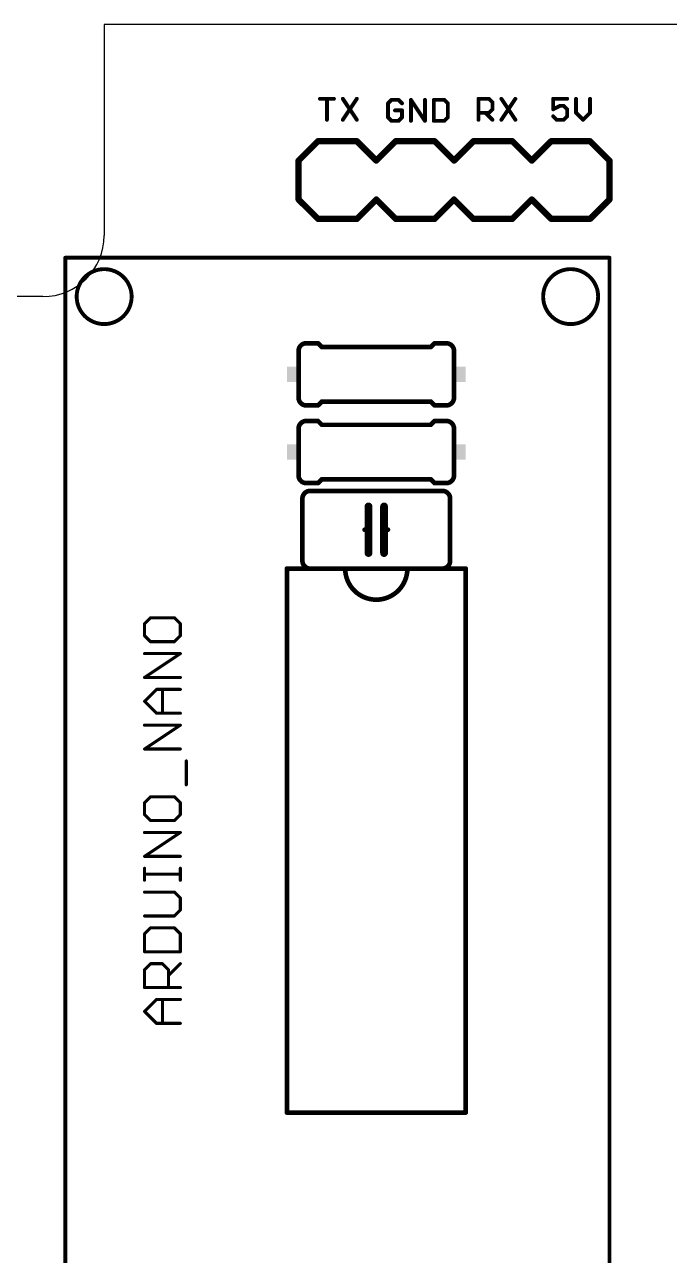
# Model space of a CAD drawing. Extents: x 0 to 99.1, y -0.2 to 81.5.
# Drawn here: x 50.74 to 71.81, y 41.05 to 81.28 of the extents above; entities that cross this region are included whole.
import ezdxf

# ---------------------------------------------------------------- set-up
doc = ezdxf.new("R2010")
doc.units = 0
doc.layers.add('20', color=178, linetype='CONTINUOUS')
doc.layers.add('21', color=32, linetype='CONTINUOUS')

# ---------------------------------------------------------------- blocks, each defined once
blk = doc.blocks.new('RECT')
blk.add_solid([(-0.5, -0.5), (0.5, -0.5), (-0.5, 0.5), (0.5, 0.5)])

msp = doc.modelspace()

# ---------------------------------------------------------------- linework, layer by layer
at = {"layer": '20'}
for p, q in [((86.36, 81.28), (53.34, 81.28)), ((53.34, 81.28), (53.34, 74.39)), ((51.34, 72.39), (22.32, 72.39))]:
    msp.add_line(p, q, dxfattribs=at)
msp.add_arc((51.34, 74.39), 2, 270, 0, dxfattribs=at)
at = {"layer": '21'}
for points, const_width in [([(60.3885, 78.8549), (60.8461, 78.8549)], 0.127), ([(60.6173, 78.1685), (60.6173, 78.8549)], 0.127), ([(61.1369, 78.8549), (61.5945, 78.1685)], 0.127), ([(61.5945, 78.8549), (61.1369, 78.1685)], 0.127), ([(62.7279, 78.8199), (62.6135, 78.7055)], 0.127), ([(62.9567, 78.8199), (62.7279, 78.8199)], 0.127), ([(63.0711, 78.7055), (62.9567, 78.8199)], 0.127), ([(63.3619, 78.1335), (63.3619, 78.8199)], 0.127), ([(63.3619, 78.8199), (63.8195, 78.1335)], 0.127), ([(63.8195, 78.1335), (63.8195, 78.8199)], 0.127), ([(64.1103, 78.8199), (64.1103, 78.1335)], 0.127), ([(64.4535, 78.8199), (64.1103, 78.8199)], 0.127), ([(64.5679, 78.7055), (64.4535, 78.8199)], 0.127), ([(65.5685, 78.1685), (65.5685, 78.8549)], 0.127), ([(65.5685, 78.8549), (65.9117, 78.8549)], 0.127), ([(65.9117, 78.8549), (66.0261, 78.7405)], 0.127), ([(66.3169, 78.8549), (66.7745, 78.1685)], 0.127), ([(66.7745, 78.8549), (66.3169, 78.1685)], 0.127), ([(68.4661, 78.8549), (68.0085, 78.8549)], 0.127), ([(68.0085, 78.8549), (68.0085, 78.5117)], 0.127), ([(68.7569, 78.8549), (68.7569, 78.3973)], 0.127), ([(69.2145, 78.3973), (69.2145, 78.8549)], 0.127), ([(62.6135, 78.7055), (62.6135, 78.2479)], 0.127), ([(63.0711, 78.4767), (62.8423, 78.4767)], 0.127), ([(63.0711, 78.2479), (63.0711, 78.4767)], 0.127), ([(64.5679, 78.2479), (64.5679, 78.7055)], 0.127), ([(65.9117, 78.3973), (65.5685, 78.3973)], 0.127), ([(65.7973, 78.3973), (66.0261, 78.1685)], 0.127), ([(66.0261, 78.5117), (65.9117, 78.3973)], 0.127), ([(66.0261, 78.7405), (66.0261, 78.5117)], 0.127), ([(68.0085, 78.5117), (68.2373, 78.6261)], 0.127), ([(68.2373, 78.6261), (68.3517, 78.6261)], 0.127), ([(68.3517, 78.6261), (68.4661, 78.5117)], 0.127), ([(68.4661, 78.5117), (68.4661, 78.2829)], 0.127), ([(68.7569, 78.3973), (68.9857, 78.1685)], 0.127), ([(68.9857, 78.1685), (69.2145, 78.3973)], 0.127), ([(62.6135, 78.2479), (62.7279, 78.1335)], 0.127), ([(62.7279, 78.1335), (62.9567, 78.1335)], 0.127), ([(62.9567, 78.1335), (63.0711, 78.2479)], 0.127), ([(64.1103, 78.1335), (64.4535, 78.1335)], 0.127), ([(64.4535, 78.1335), (64.5679, 78.2479)], 0.127), ([(68.1229, 78.1685), (68.0085, 78.2829)], 0.127), ([(68.3517, 78.1685), (68.1229, 78.1685)], 0.127), ([(68.4661, 78.2829), (68.3517, 78.1685)], 0.127), ([(59.69, 76.835), (60.325, 77.47)], 0.2032), ([(60.325, 77.47), (61.595, 77.47)], 0.2032), ([(62.23, 76.835), (61.595, 77.47)], 0.2032), ([(62.23, 76.835), (62.865, 77.47)], 0.2032), ([(62.865, 77.47), (64.135, 77.47)], 0.2032), ([(64.135, 77.47), (64.77, 76.835)], 0.2032), ([(64.77, 76.835), (65.405, 77.47)], 0.2032), ([(65.405, 77.47), (66.675, 77.47)], 0.2032), ([(66.675, 77.47), (67.31, 76.835)], 0.2032), ([(67.31, 76.835), (67.945, 77.47)], 0.2032), ([(67.945, 77.47), (69.215, 77.47)], 0.2032), ([(69.85, 76.835), (69.215, 77.47)], 0.2032), ([(59.69, 75.565), (59.69, 76.835)], 0.2032), ([(69.85, 75.565), (69.85, 76.835)], 0.2032), ([(60.325, 74.93), (59.69, 75.565)], 0.2032), ([(61.595, 74.93), (62.23, 75.565)], 0.2032), ([(62.865, 74.93), (62.23, 75.565)], 0.2032), ([(64.77, 75.565), (64.135, 74.93)], 0.2032), ([(65.405, 74.93), (64.77, 75.565)], 0.2032), ([(67.31, 75.565), (66.675, 74.93)], 0.2032), ([(67.945, 74.93), (67.31, 75.565)], 0.2032), ([(69.215, 74.93), (69.85, 75.565)], 0.2032), ([(61.595, 74.93), (60.325, 74.93)], 0.2032), ([(64.135, 74.93), (62.865, 74.93)], 0.2032), ([(66.675, 74.93), (65.405, 74.93)], 0.2032), ([(69.215, 74.93), (67.945, 74.93)], 0.2032), ([(52.07, 30.48), (52.07, 73.66)], 0.127), ([(52.07, 73.66), (57.15, 73.66)], 0.127), ([(57.15, 73.66), (64.77, 73.66)], 0.127), ([(64.77, 73.66), (69.85, 73.66)], 0.127), ([(69.85, 73.66), (69.85, 30.48)], 0.127), ([(59.944, 70.866), (60.325, 70.866)], 0.1524), ([(60.452, 70.739), (60.325, 70.866)], 0.1524), ([(64.008, 70.739), (60.452, 70.739)], 0.1524), ([(64.008, 70.739), (64.135, 70.866)], 0.1524), ([(64.516, 70.866), (64.135, 70.866)], 0.1524), ([(59.69, 69.088), (59.69, 70.612)], 0.1524), ([(64.77, 69.088), (64.77, 70.612)], 0.1524), ([(59.944, 68.834), (60.325, 68.834)], 0.1524), ([(60.452, 68.961), (60.325, 68.834)], 0.1524), ([(64.008, 68.961), (60.452, 68.961)], 0.1524), ([(64.008, 68.961), (64.135, 68.834)], 0.1524), ([(64.516, 68.834), (64.135, 68.834)], 0.1524), ([(59.944, 68.326), (60.325, 68.326)], 0.1524), ([(60.452, 68.199), (60.325, 68.326)], 0.1524), ([(64.008, 68.199), (64.135, 68.326)], 0.1524), ([(64.516, 68.326), (64.135, 68.326)], 0.1524), ([(59.69, 68.072), (59.69, 66.548)], 0.1524), ([(60.452, 68.199), (64.008, 68.199)], 0.1524), ([(64.77, 68.072), (64.77, 66.548)], 0.1524), ([(60.452, 66.421), (60.325, 66.294)], 0.1524), ([(60.452, 66.421), (64.008, 66.421)], 0.1524), ([(64.008, 66.421), (64.135, 66.294)], 0.1524), ([(59.944, 66.294), (60.325, 66.294)], 0.1524), ([(60.071, 66.04), (64.389, 66.04)], 0.1524), ([(64.516, 66.294), (64.135, 66.294)], 0.1524), ([(59.817, 63.754), (59.817, 65.786)], 0.1524), ([(61.976, 64.77), (61.976, 65.532)], 0.254), ([(62.484, 64.77), (62.484, 65.532)], 0.254), ([(64.643, 63.754), (64.643, 65.786)], 0.1524), ([(61.849, 64.77), (61.976, 64.77)], 0.1524), ([(61.976, 64.77), (61.976, 64.008)], 0.254), ([(62.484, 64.008), (62.484, 64.77)], 0.254), ([(62.484, 64.77), (62.611, 64.77)], 0.1524), ([(59.309, 63.5), (59.309, 45.72)], 0.1524), ([(59.309, 63.5), (61.214, 63.5)], 0.1524), ([(64.389, 63.5), (60.071, 63.5)], 0.1524), ([(65.151, 63.5), (63.246, 63.5)], 0.1524), ([(65.151, 45.72), (65.151, 63.5)], 0.1524), ([(54.8547, 61.891), (54.6598, 61.6961)], 0.1016), ([(54.6598, 61.6961), (54.6598, 61.3063)], 0.1016), ([(55.6343, 61.891), (54.8547, 61.891)], 0.1016), ([(55.8292, 61.6961), (55.6343, 61.891)], 0.1016), ([(55.8292, 61.3063), (55.8292, 61.6961)], 0.1016), ([(54.6598, 61.3063), (54.8547, 61.1114)], 0.1016), ([(54.8547, 61.1114), (55.6343, 61.1114)], 0.1016), ([(55.6343, 61.1114), (55.8292, 61.3063)], 0.1016), ([(54.6598, 59.942), (55.8292, 60.7216)], 0.1016), ([(55.8292, 60.7216), (54.6598, 60.7216)], 0.1016), ([(55.8292, 59.942), (54.6598, 59.942)], 0.1016), ([(54.6598, 59.1624), (55.0496, 59.5522)], 0.1016), ([(55.0496, 59.5522), (55.8292, 59.5522)], 0.1016), ([(55.2445, 58.7726), (55.2445, 59.5522)], 0.1016), ([(55.0496, 58.7726), (54.6598, 59.1624)], 0.1016), ([(55.8292, 58.7726), (55.0496, 58.7726)], 0.1016), ([(54.6598, 57.6032), (55.8292, 58.3828)], 0.1016), ([(55.8292, 58.3828), (54.6598, 58.3828)], 0.1016), ([(55.8292, 57.6032), (54.6598, 57.6032)], 0.1016), ([(56.0241, 56.4338), (56.0241, 57.2134)], 0.1016), ([(54.8547, 56.044), (54.6598, 55.8491)], 0.1016), ([(55.6343, 56.044), (54.8547, 56.044)], 0.1016), ([(55.8292, 55.8491), (55.6343, 56.044)], 0.1016), ([(54.6598, 55.8491), (54.6598, 55.4593)], 0.1016), ([(55.8292, 55.4593), (55.8292, 55.8491)], 0.1016), ([(54.6598, 55.4593), (54.8547, 55.2644)], 0.1016), ([(54.8547, 55.2644), (55.6343, 55.2644)], 0.1016), ([(55.6343, 55.2644), (55.8292, 55.4593)], 0.1016), ([(54.6598, 54.095), (55.8292, 54.8746)], 0.1016), ([(55.8292, 54.8746), (54.6598, 54.8746)], 0.1016), ([(55.8292, 54.095), (54.6598, 54.095)], 0.1016), ([(54.6598, 53.3154), (54.6598, 53.7052)], 0.1016), ([(55.8292, 53.5103), (54.6598, 53.5103)], 0.1016), ([(55.8292, 53.3154), (55.8292, 53.7052)], 0.1016), ([(55.6343, 52.9256), (54.6598, 52.9256)], 0.1016), ([(55.8292, 52.7307), (55.6343, 52.9256)], 0.1016), ([(55.8292, 52.3409), (55.8292, 52.7307)], 0.1016), ([(55.6343, 52.146), (55.8292, 52.3409)], 0.1016), ([(54.6598, 52.146), (55.6343, 52.146)], 0.1016), ([(54.8547, 51.7562), (54.6598, 51.5613)], 0.1016), ([(54.6598, 51.5613), (54.6598, 50.9766)], 0.1016), ([(55.6343, 51.7562), (54.8547, 51.7562)], 0.1016), ([(55.8292, 51.5613), (55.6343, 51.7562)], 0.1016), ([(55.8292, 50.9766), (55.8292, 51.5613)], 0.1016), ([(54.6598, 50.9766), (55.8292, 50.9766)], 0.1016), ([(54.6598, 50.3919), (54.8547, 50.5868)], 0.1016), ([(54.6598, 49.8072), (54.6598, 50.3919)], 0.1016), ([(54.8547, 50.5868), (55.2445, 50.5868)], 0.1016), ([(55.2445, 50.5868), (55.4394, 50.3919)], 0.1016), ([(55.4394, 50.197), (55.8292, 50.5868)], 0.1016), ([(55.4394, 50.3919), (55.4394, 49.8072)], 0.1016), ([(55.8292, 49.8072), (54.6598, 49.8072)], 0.1016), ([(54.6598, 49.0276), (55.0496, 49.4174)], 0.1016), ([(55.0496, 48.6378), (54.6598, 49.0276)], 0.1016), ([(55.0496, 49.4174), (55.8292, 49.4174)], 0.1016), ([(55.2445, 48.6378), (55.2445, 49.4174)], 0.1016), ([(55.8292, 48.6378), (55.0496, 48.6378)], 0.1016), ([(65.151, 45.72), (59.309, 45.72)], 0.1524)]:
    msp.add_lwpolyline(points, dxfattribs=dict(at, const_width=const_width))
for points, const_width in [([(60.3885, 78.8866, 1), (60.3885, 78.8231)], 0.0635), ([(60.649, 78.8549, 1), (60.5855, 78.8549)], 0.0635), ([(60.8461, 78.8231, 1), (60.8461, 78.8866)], 0.0635), ([(61.1633, 78.8725, 1), (61.1105, 78.8373)], 0.0635), ([(61.6209, 78.8373, 1), (61.5681, 78.8725)], 0.0635), ([(62.7279, 78.8516, 1), (62.7279, 78.7881)], 0.0635), ([(62.7503, 78.7974, 1), (62.7054, 78.8423)], 0.0635), ([(62.9791, 78.8423, 1), (62.9342, 78.7974)], 0.0635), ([(62.9567, 78.7881, 1), (62.9567, 78.8516)], 0.0635), ([(63.3937, 78.8199, 1), (63.3302, 78.8199)], 0.0635), ([(63.3883, 78.8375, 1), (63.3355, 78.8023)], 0.0635), ([(63.8513, 78.8199, 1), (63.7878, 78.8199)], 0.0635), ([(64.1421, 78.8199, 1), (64.0786, 78.8199)], 0.0635), ([(64.1103, 78.8516, 1), (64.1103, 78.7881)], 0.0635), ([(64.476, 78.8423, 1), (64.4311, 78.7974)], 0.0635), ([(64.4535, 78.7881, 1), (64.4535, 78.8516)], 0.0635), ([(65.6003, 78.8549, 1), (65.5367, 78.8549)], 0.0635), ([(65.5685, 78.8866, 1), (65.5685, 78.8231)], 0.0635), ([(65.9341, 78.8773, 1), (65.8892, 78.8324)], 0.0635), ([(65.9117, 78.8231, 1), (65.9117, 78.8866)], 0.0635), ([(66.3433, 78.8725, 1), (66.2905, 78.8373)], 0.0635), ([(66.8009, 78.8373, 1), (66.7481, 78.8725)], 0.0635), ([(68.0403, 78.8549, 1), (67.9767, 78.8549)], 0.0635), ([(68.0085, 78.8866, 1), (68.0085, 78.8231)], 0.0635), ([(68.4661, 78.8231, 1), (68.4661, 78.8866)], 0.0635), ([(68.7887, 78.8549, 1), (68.7252, 78.8549)], 0.0635), ([(69.2463, 78.8549, 1), (69.1828, 78.8549)], 0.0635), ([(62.6453, 78.7055, 1), (62.5817, 78.7055)], 0.0635), ([(62.591, 78.7279, 1), (62.636, 78.683)], 0.0635), ([(62.8423, 78.5084, 1), (62.8423, 78.4449)], 0.0635), ([(63.1028, 78.4767, 1), (63.0393, 78.4767)], 0.0635), ([(63.0486, 78.683, 1), (63.0935, 78.7279)], 0.0635), ([(63.0711, 78.4449, 1), (63.0711, 78.5084)], 0.0635), ([(64.5997, 78.7055, 1), (64.5362, 78.7055)], 0.0635), ([(64.5455, 78.683, 1), (64.5904, 78.7279)], 0.0635), ([(65.5685, 78.429, 1), (65.5685, 78.3655)], 0.0635), ([(65.8197, 78.4197, 1), (65.7748, 78.3748)], 0.0635), ([(65.8892, 78.4197, 1), (65.9341, 78.3748)], 0.0635), ([(65.9117, 78.3655, 1), (65.9117, 78.429)], 0.0635), ([(66.0578, 78.7405, 1), (65.9943, 78.7405)], 0.0635), ([(65.9943, 78.5117, 1), (66.0578, 78.5117)], 0.0635), ([(66.0036, 78.718, 1), (66.0485, 78.7629)], 0.0635), ([(66.0485, 78.4892, 1), (66.0036, 78.5341)], 0.0635), ([(67.9767, 78.5117, 1), (68.0403, 78.5117)], 0.0635), ([(67.9943, 78.5401, 1), (68.0227, 78.4833)], 0.0635), ([(68.2373, 78.6578, 1), (68.2373, 78.5943)], 0.0635), ([(68.2515, 78.5977, 1), (68.2231, 78.6545)], 0.0635), ([(68.3741, 78.6485, 1), (68.3292, 78.6036)], 0.0635), ([(68.3517, 78.5943, 1), (68.3517, 78.6578)], 0.0635), ([(68.4978, 78.5117, 1), (68.4343, 78.5117)], 0.0635), ([(68.4436, 78.4892, 1), (68.4885, 78.5341)], 0.0635), ([(68.7794, 78.4197, 1), (68.7345, 78.3748)], 0.0635), ([(69.237, 78.3748, 1), (69.1921, 78.4197)], 0.0635), ([(60.5855, 78.1685, 1), (60.649, 78.1685)], 0.0635), ([(61.1105, 78.1861, 1), (61.1633, 78.1509)], 0.0635), ([(61.5681, 78.1509, 1), (61.6209, 78.1861)], 0.0635), ([(62.5817, 78.2479, 1), (62.6453, 78.2479)], 0.0635), ([(62.636, 78.2703, 1), (62.591, 78.2254)], 0.0635), ([(62.7279, 78.1653, 1), (62.7279, 78.1017)], 0.0635), ([(62.7054, 78.111, 1), (62.7503, 78.156)], 0.0635), ([(62.9342, 78.156, 1), (62.9791, 78.111)], 0.0635), ([(62.9567, 78.1017, 1), (62.9567, 78.1653)], 0.0635), ([(63.0393, 78.2479, 1), (63.1028, 78.2479)], 0.0635), ([(63.0935, 78.2254, 1), (63.0486, 78.2703)], 0.0635), ([(63.3302, 78.1335, 1), (63.3937, 78.1335)], 0.0635), ([(63.7878, 78.1335, 1), (63.8513, 78.1335)], 0.0635), ([(63.7931, 78.1159, 1), (63.8459, 78.1511)], 0.0635), ([(64.1103, 78.1653, 1), (64.1103, 78.1017)], 0.0635), ([(64.0786, 78.1335, 1), (64.1421, 78.1335)], 0.0635), ([(64.4311, 78.156, 1), (64.476, 78.111)], 0.0635), ([(64.4535, 78.1017, 1), (64.4535, 78.1653)], 0.0635), ([(64.5362, 78.2479, 1), (64.5997, 78.2479)], 0.0635), ([(64.5904, 78.2254, 1), (64.5455, 78.2703)], 0.0635), ([(65.5367, 78.1685, 1), (65.6003, 78.1685)], 0.0635), ([(66.0036, 78.146, 1), (66.0485, 78.191)], 0.0635), ([(66.2905, 78.1861, 1), (66.3433, 78.1509)], 0.0635), ([(66.7481, 78.1509, 1), (66.8009, 78.1861)], 0.0635), ([(68.031, 78.3053, 1), (67.986, 78.2604)], 0.0635), ([(68.1229, 78.2003, 1), (68.1229, 78.1368)], 0.0635), ([(68.1004, 78.146, 1), (68.1453, 78.191)], 0.0635), ([(68.3292, 78.191, 1), (68.3741, 78.146)], 0.0635), ([(68.3517, 78.1368, 1), (68.3517, 78.2003)], 0.0635), ([(68.4343, 78.2829, 1), (68.4978, 78.2829)], 0.0635), ([(68.4885, 78.2604, 1), (68.4436, 78.3053)], 0.0635), ([(68.7252, 78.3973, 1), (68.7887, 78.3973)], 0.0635), ([(68.9633, 78.191, 1), (69.0082, 78.146)], 0.0635), ([(68.9633, 78.146, 1), (69.0082, 78.191)], 0.0635), ([(69.1828, 78.3973, 1), (69.2463, 78.3973)], 0.0635), ([(60.325, 77.5208, 1), (60.325, 77.4192)], 0.1016), ([(60.3609, 77.4341, 1), (60.2891, 77.5059)], 0.1016), ([(61.6309, 77.5059, 1), (61.5591, 77.4341)], 0.1016), ([(61.595, 77.4192, 1), (61.595, 77.5208)], 0.1016), ([(62.865, 77.5208, 1), (62.865, 77.4192)], 0.1016), ([(62.9009, 77.4341, 1), (62.8291, 77.5059)], 0.1016), ([(64.1709, 77.5059, 1), (64.0991, 77.4341)], 0.1016), ([(64.135, 77.4192, 1), (64.135, 77.5208)], 0.1016), ([(65.405, 77.5208, 1), (65.405, 77.4192)], 0.1016), ([(65.4409, 77.4341, 1), (65.3691, 77.5059)], 0.1016), ([(66.7109, 77.5059, 1), (66.6391, 77.4341)], 0.1016), ([(66.675, 77.4192, 1), (66.675, 77.5208)], 0.1016), ([(67.945, 77.5208, 1), (67.945, 77.4192)], 0.1016), ([(67.9809, 77.4341, 1), (67.9091, 77.5059)], 0.1016), ([(69.2509, 77.5059, 1), (69.1791, 77.4341)], 0.1016), ([(69.215, 77.4192, 1), (69.215, 77.5208)], 0.1016), ([(59.7408, 76.835, 1), (59.6392, 76.835)], 0.1016), ([(59.6541, 76.8709, 1), (59.7259, 76.7991)], 0.1016), ([(62.1941, 76.8709, 1), (62.2659, 76.7991)], 0.1016), ([(62.1941, 76.7991, 1), (62.2659, 76.8709)], 0.1016), ([(64.7341, 76.8709, 1), (64.8059, 76.7991)], 0.1016), ([(64.7341, 76.7991, 1), (64.8059, 76.8709)], 0.1016), ([(67.2741, 76.8709, 1), (67.3459, 76.7991)], 0.1016), ([(67.2741, 76.7991, 1), (67.3459, 76.8709)], 0.1016), ([(69.9008, 76.835, 1), (69.7992, 76.835)], 0.1016), ([(69.8141, 76.7991, 1), (69.8859, 76.8709)], 0.1016), ([(59.7259, 75.6009, 1), (59.6541, 75.5291)], 0.1016), ([(62.2659, 75.6009, 1), (62.1941, 75.5291)], 0.1016), ([(62.2659, 75.5291, 1), (62.1941, 75.6009)], 0.1016), ([(64.8059, 75.6009, 1), (64.7341, 75.5291)], 0.1016), ([(64.8059, 75.5291, 1), (64.7341, 75.6009)], 0.1016), ([(67.3459, 75.6009, 1), (67.2741, 75.5291)], 0.1016), ([(67.3459, 75.5291, 1), (67.2741, 75.6009)], 0.1016), ([(69.8859, 75.5291, 1), (69.8141, 75.6009)], 0.1016), ([(59.6392, 75.565, 1), (59.7408, 75.565)], 0.1016), ([(69.7992, 75.565, 1), (69.9008, 75.565)], 0.1016), ([(60.325, 74.9808, 1), (60.325, 74.8792)], 0.1016), ([(60.2891, 74.8941, 1), (60.3609, 74.9659)], 0.1016), ([(61.5591, 74.9659, 1), (61.6309, 74.8941)], 0.1016), ([(61.595, 74.8792, 1), (61.595, 74.9808)], 0.1016), ([(62.865, 74.9808, 1), (62.865, 74.8792)], 0.1016), ([(62.8291, 74.8941, 1), (62.9009, 74.9659)], 0.1016), ([(64.0991, 74.9659, 1), (64.1709, 74.8941)], 0.1016), ([(64.135, 74.8792, 1), (64.135, 74.9808)], 0.1016), ([(65.405, 74.9808, 1), (65.405, 74.8792)], 0.1016), ([(65.3691, 74.8941, 1), (65.4409, 74.9659)], 0.1016), ([(66.6391, 74.9659, 1), (66.7109, 74.8941)], 0.1016), ([(66.675, 74.8792, 1), (66.675, 74.9808)], 0.1016), ([(67.945, 74.9808, 1), (67.945, 74.8792)], 0.1016), ([(67.9091, 74.8941, 1), (67.9809, 74.9659)], 0.1016), ([(69.1791, 74.9659, 1), (69.2509, 74.8941)], 0.1016), ([(69.215, 74.8792, 1), (69.215, 74.9808)], 0.1016), ([(52.1018, 73.66, 1), (52.0382, 73.66)], 0.0635), ([(52.07, 73.6917, 1), (52.07, 73.6282)], 0.0635), ([(57.15, 73.6917, 1), (57.15, 73.6282)], 0.0635), ([(57.15, 73.6282, 1), (57.15, 73.6917)], 0.0635), ([(64.77, 73.6917, 1), (64.77, 73.6282)], 0.0635), ([(64.77, 73.6282, 1), (64.77, 73.6917)], 0.0635), ([(69.8818, 73.66, 1), (69.8183, 73.66)], 0.0635), ([(69.85, 73.6282, 1), (69.85, 73.6917)], 0.0635), ([(53.34, 71.492, 1), (53.34, 73.288, 1), (53.34, 71.492)], 0.127), ([(68.58, 71.492, 1), (68.58, 73.288, 1), (68.58, 71.492)], 0.127), ([(59.944, 70.866, 0.4142), (59.69, 70.612)], 0.1524), ([(59.944, 70.9041, 1), (59.944, 70.8279)], 0.0762), ([(59.944, 70.8279, 1), (59.944, 70.9041)], 0.0762), ([(60.3519, 70.8929, 1), (60.2981, 70.8391)], 0.0762), ([(60.325, 70.8279, 1), (60.325, 70.9041)], 0.0762), ([(60.452, 70.7771, 1), (60.452, 70.7009)], 0.0762), ([(60.4251, 70.7121, 1), (60.4789, 70.7659)], 0.0762), ([(63.9811, 70.7659, 1), (64.0349, 70.7121)], 0.0762), ([(64.008, 70.7009, 1), (64.008, 70.7771)], 0.0762), ([(64.135, 70.9041, 1), (64.135, 70.8279)], 0.0762), ([(64.1619, 70.8391, 1), (64.1081, 70.8929)], 0.0762), ([(64.77, 70.612, 0.4142), (64.516, 70.866)], 0.1524), ([(64.516, 70.9041, 1), (64.516, 70.8279)], 0.0762), ([(64.516, 70.8279, 1), (64.516, 70.9041)], 0.0762), ([(59.7281, 70.612, 1), (59.6519, 70.612)], 0.0762), ([(59.6519, 70.612, 1), (59.7281, 70.612)], 0.0762), ([(64.8081, 70.612, 1), (64.7319, 70.612)], 0.0762), ([(64.7319, 70.612, 1), (64.8081, 70.612)], 0.0762), ([(59.69, 69.088, 0.4142), (59.944, 68.834)], 0.1524), ([(59.7281, 69.088, 1), (59.6519, 69.088)], 0.0762), ([(59.6519, 69.088, 1), (59.7281, 69.088)], 0.0762), ([(59.944, 68.8721, 1), (59.944, 68.7959)], 0.0762), ([(59.944, 68.7959, 1), (59.944, 68.8721)], 0.0762), ([(60.2981, 68.8609, 1), (60.3519, 68.8071)], 0.0762), ([(60.325, 68.7959, 1), (60.325, 68.8721)], 0.0762), ([(60.452, 68.9991, 1), (60.452, 68.9229)], 0.0762), ([(60.4789, 68.9341, 1), (60.4251, 68.9879)], 0.0762), ([(64.0349, 68.9879, 1), (63.9811, 68.9341)], 0.0762), ([(64.008, 68.9229, 1), (64.008, 68.9991)], 0.0762), ([(64.135, 68.8721, 1), (64.135, 68.7959)], 0.0762), ([(64.1081, 68.8071, 1), (64.1619, 68.8609)], 0.0762), ([(64.516, 68.834, 0.4142), (64.77, 69.088)], 0.1524), ([(64.516, 68.8721, 1), (64.516, 68.7959)], 0.0762), ([(64.516, 68.7959, 1), (64.516, 68.8721)], 0.0762), ([(64.8081, 69.088, 1), (64.7319, 69.088)], 0.0762), ([(64.7319, 69.088, 1), (64.8081, 69.088)], 0.0762), ([(59.944, 68.326, 0.4142), (59.69, 68.072)], 0.1524), ([(59.944, 68.3641, 1), (59.944, 68.2879)], 0.0762), ([(59.944, 68.2879, 1), (59.944, 68.3641)], 0.0762), ([(60.3519, 68.3529, 1), (60.2981, 68.2991)], 0.0762), ([(60.325, 68.2879, 1), (60.325, 68.3641)], 0.0762), ([(64.135, 68.3641, 1), (64.135, 68.2879)], 0.0762), ([(64.1619, 68.2991, 1), (64.1081, 68.3529)], 0.0762), ([(64.77, 68.072, 0.4142), (64.516, 68.326)], 0.1524), ([(64.516, 68.3641, 1), (64.516, 68.2879)], 0.0762), ([(64.516, 68.2879, 1), (64.516, 68.3641)], 0.0762), ([(59.7281, 68.072, 1), (59.6519, 68.072)], 0.0762), ([(59.6519, 68.072, 1), (59.7281, 68.072)], 0.0762), ([(60.452, 68.2371, 1), (60.452, 68.1609)], 0.0762), ([(60.4251, 68.1721, 1), (60.4789, 68.2259)], 0.0762), ([(63.9811, 68.2259, 1), (64.0349, 68.1721)], 0.0762), ([(64.008, 68.1609, 1), (64.008, 68.2371)], 0.0762), ([(64.8081, 68.072, 1), (64.7319, 68.072)], 0.0762), ([(64.7319, 68.072, 1), (64.8081, 68.072)], 0.0762), ([(59.69, 66.548, 0.4142), (59.944, 66.294)], 0.1524), ([(59.7281, 66.548, 1), (59.6519, 66.548)], 0.0762), ([(59.6519, 66.548, 1), (59.7281, 66.548)], 0.0762), ([(60.452, 66.4591, 1), (60.452, 66.3829)], 0.0762), ([(60.4789, 66.3941, 1), (60.4251, 66.4479)], 0.0762), ([(64.0349, 66.4479, 1), (63.9811, 66.3941)], 0.0762), ([(64.008, 66.3829, 1), (64.008, 66.4591)], 0.0762), ([(64.516, 66.294, 0.4142), (64.77, 66.548)], 0.1524), ([(64.8081, 66.548, 1), (64.7319, 66.548)], 0.0762), ([(64.7319, 66.548, 1), (64.8081, 66.548)], 0.0762), ([(60.071, 66.04, 0.4142), (59.817, 65.786)], 0.1524), ([(59.944, 66.3321, 1), (59.944, 66.2559)], 0.0762), ([(59.944, 66.2559, 1), (59.944, 66.3321)], 0.0762), ([(60.071, 66.0781, 1), (60.071, 66.0019)], 0.0762), ([(60.071, 66.0019, 1), (60.071, 66.0781)], 0.0762), ([(60.2981, 66.3209, 1), (60.3519, 66.2671)], 0.0762), ([(60.325, 66.2559, 1), (60.325, 66.3321)], 0.0762), ([(64.135, 66.3321, 1), (64.135, 66.2559)], 0.0762), ([(64.1081, 66.2671, 1), (64.1619, 66.3209)], 0.0762), ([(64.643, 65.786, 0.4142), (64.389, 66.04)], 0.1524), ([(64.389, 66.0781, 1), (64.389, 66.0019)], 0.0762), ([(64.389, 66.0019, 1), (64.389, 66.0781)], 0.0762), ([(64.516, 66.3321, 1), (64.516, 66.2559)], 0.0762), ([(64.516, 66.2559, 1), (64.516, 66.3321)], 0.0762), ([(59.8551, 65.786, 1), (59.7789, 65.786)], 0.0762), ([(59.7789, 65.786, 1), (59.8551, 65.786)], 0.0762), ([(62.0395, 65.532, 1), (61.9125, 65.532)], 0.127), ([(62.5475, 65.532, 1), (62.4205, 65.532)], 0.127), ([(64.6811, 65.786, 1), (64.6049, 65.786)], 0.0762), ([(64.6049, 65.786, 1), (64.6811, 65.786)], 0.0762), ([(61.849, 64.8081, 1), (61.849, 64.7319)], 0.0762), ([(62.0395, 64.77, 1), (61.9125, 64.77)], 0.127), ([(61.9125, 64.77, 1), (62.0395, 64.77)], 0.127), ([(61.976, 64.7319, 1), (61.976, 64.8081)], 0.0762), ([(62.5475, 64.77, 1), (62.4205, 64.77)], 0.127), ([(62.4205, 64.77, 1), (62.5475, 64.77)], 0.127), ([(62.484, 64.8081, 1), (62.484, 64.7319)], 0.0762), ([(62.611, 64.7319, 1), (62.611, 64.8081)], 0.0762), ([(61.9125, 64.008, 1), (62.0395, 64.008)], 0.127), ([(62.4205, 64.008, 1), (62.5475, 64.008)], 0.127), ([(59.3471, 63.5, 1), (59.2709, 63.5)], 0.0762), ([(59.309, 63.5381, 1), (59.309, 63.4619)], 0.0762), ([(59.817, 63.754, 0.4142), (60.071, 63.5)], 0.1524), ([(59.8551, 63.754, 1), (59.7789, 63.754)], 0.0762), ([(59.7789, 63.754, 1), (59.8551, 63.754)], 0.0762), ([(60.071, 63.5381, 1), (60.071, 63.4619)], 0.0762), ([(60.071, 63.4619, 1), (60.071, 63.5381)], 0.0762), ([(61.214, 63.5, 1), (63.246, 63.5)], 0.1524), ([(61.2521, 63.5, 1), (61.1759, 63.5)], 0.0762), ([(61.214, 63.4619, 1), (61.214, 63.5381)], 0.0762), ([(63.246, 63.5381, 1), (63.246, 63.4619)], 0.0762), ([(63.2841, 63.5, 1), (63.2079, 63.5)], 0.0762), ([(64.389, 63.5, 0.4142), (64.643, 63.754)], 0.1524), ([(64.389, 63.5381, 1), (64.389, 63.4619)], 0.0762), ([(64.389, 63.4619, 1), (64.389, 63.5381)], 0.0762), ([(64.6811, 63.754, 1), (64.6049, 63.754)], 0.0762), ([(64.6049, 63.754, 1), (64.6811, 63.754)], 0.0762), ([(65.1891, 63.5, 1), (65.1129, 63.5)], 0.0762), ([(65.151, 63.4619, 1), (65.151, 63.5381)], 0.0762), ([(54.6852, 61.6961, 1), (54.6344, 61.6961)], 0.0508), ([(54.6418, 61.714, 1), (54.6778, 61.6781)], 0.0508), ([(54.8547, 61.9164, 1), (54.8547, 61.8656)], 0.0508), ([(54.8727, 61.873, 1), (54.8367, 61.9089)], 0.0508), ([(55.6523, 61.9089, 1), (55.6163, 61.873)], 0.0508), ([(55.6343, 61.8656, 1), (55.6343, 61.9164)], 0.0508), ([(55.8546, 61.6961, 1), (55.8038, 61.6961)], 0.0508), ([(55.8112, 61.6781, 1), (55.8472, 61.714)], 0.0508), ([(54.6778, 61.3242, 1), (54.6418, 61.2883)], 0.0508), ([(54.6344, 61.3063, 1), (54.6852, 61.3063)], 0.0508), ([(54.8547, 61.1368, 1), (54.8547, 61.086)], 0.0508), ([(54.8367, 61.0934, 1), (54.8727, 61.1293)], 0.0508), ([(55.6163, 61.1293, 1), (55.6523, 61.0934)], 0.0508), ([(55.6343, 61.086, 1), (55.6343, 61.1368)], 0.0508), ([(55.8038, 61.3063, 1), (55.8546, 61.3063)], 0.0508), ([(55.8472, 61.2883, 1), (55.8112, 61.3242)], 0.0508), ([(54.6598, 60.747, 1), (54.6598, 60.6962)], 0.0508), ([(55.8433, 60.7004, 1), (55.8151, 60.7427)], 0.0508), ([(55.8292, 60.6962, 1), (55.8292, 60.747)], 0.0508), ([(54.6598, 59.9674, 1), (54.6598, 59.9166)], 0.0508), ([(54.6457, 59.9631, 1), (54.6739, 59.9208)], 0.0508), ([(55.8292, 59.9166, 1), (55.8292, 59.9674)], 0.0508), ([(55.0496, 59.5776, 1), (55.0496, 59.5268)], 0.0508), ([(55.0676, 59.5342, 1), (55.0316, 59.5701)], 0.0508), ([(55.2699, 59.5522, 1), (55.2191, 59.5522)], 0.0508), ([(55.8292, 59.5268, 1), (55.8292, 59.5776)], 0.0508), ([(54.6778, 59.1803, 1), (54.6418, 59.1444)], 0.0508), ([(54.6418, 59.1803, 1), (54.6778, 59.1444)], 0.0508), ([(55.0496, 58.798, 1), (55.0496, 58.7472)], 0.0508), ([(55.0316, 58.7546, 1), (55.0676, 58.7905)], 0.0508), ([(55.2191, 58.7726, 1), (55.2699, 58.7726)], 0.0508), ([(55.8292, 58.7472, 1), (55.8292, 58.798)], 0.0508), ([(54.6598, 58.4082, 1), (54.6598, 58.3574)], 0.0508), ([(55.8433, 58.3616, 1), (55.8151, 58.4039)], 0.0508), ([(55.8292, 58.3574, 1), (55.8292, 58.4082)], 0.0508), ([(54.6598, 57.6286, 1), (54.6598, 57.5778)], 0.0508), ([(54.6457, 57.6243, 1), (54.6739, 57.582)], 0.0508), ([(55.8292, 57.5778, 1), (55.8292, 57.6286)], 0.0508), ([(56.0495, 57.2134, 1), (55.9987, 57.2134)], 0.0508), ([(55.9987, 56.4338, 1), (56.0495, 56.4338)], 0.0508), ([(54.8547, 56.0694, 1), (54.8547, 56.0186)], 0.0508), ([(54.8727, 56.026, 1), (54.8367, 56.0619)], 0.0508), ([(55.6523, 56.0619, 1), (55.6163, 56.026)], 0.0508), ([(55.6343, 56.0186, 1), (55.6343, 56.0694)], 0.0508), ([(54.6852, 55.8491, 1), (54.6344, 55.8491)], 0.0508), ([(54.6418, 55.867, 1), (54.6778, 55.8311)], 0.0508), ([(55.8546, 55.8491, 1), (55.8038, 55.8491)], 0.0508), ([(55.8112, 55.8311, 1), (55.8472, 55.867)], 0.0508), ([(54.6778, 55.4772, 1), (54.6418, 55.4413)], 0.0508), ([(54.6344, 55.4593, 1), (54.6852, 55.4593)], 0.0508), ([(54.8547, 55.2898, 1), (54.8547, 55.239)], 0.0508), ([(54.8367, 55.2464, 1), (54.8727, 55.2823)], 0.0508), ([(55.6163, 55.2823, 1), (55.6523, 55.2464)], 0.0508), ([(55.6343, 55.239, 1), (55.6343, 55.2898)], 0.0508), ([(55.8038, 55.4593, 1), (55.8546, 55.4593)], 0.0508), ([(55.8472, 55.4413, 1), (55.8112, 55.4772)], 0.0508), ([(54.6598, 54.9, 1), (54.6598, 54.8492)], 0.0508), ([(55.8433, 54.8535, 1), (55.8151, 54.8957)], 0.0508), ([(55.8292, 54.8492, 1), (55.8292, 54.9)], 0.0508), ([(54.6598, 54.1204, 1), (54.6598, 54.0696)], 0.0508), ([(54.6457, 54.1161, 1), (54.6739, 54.0739)], 0.0508), ([(55.8292, 54.0696, 1), (55.8292, 54.1204)], 0.0508), ([(54.6852, 53.7052, 1), (54.6344, 53.7052)], 0.0508), ([(54.6598, 53.5357, 1), (54.6598, 53.4849)], 0.0508), ([(55.8546, 53.7052, 1), (55.8038, 53.7052)], 0.0508), ([(55.8292, 53.4849, 1), (55.8292, 53.5357)], 0.0508), ([(54.6344, 53.3154, 1), (54.6852, 53.3154)], 0.0508), ([(55.8038, 53.3154, 1), (55.8546, 53.3154)], 0.0508), ([(54.6598, 52.951, 1), (54.6598, 52.9002)], 0.0508), ([(55.6523, 52.9436, 1), (55.6163, 52.9076)], 0.0508), ([(55.6343, 52.9002, 1), (55.6343, 52.951)], 0.0508), ([(55.8546, 52.7307, 1), (55.8038, 52.7307)], 0.0508), ([(55.8112, 52.7127, 1), (55.8472, 52.7487)], 0.0508), ([(55.8038, 52.3409, 1), (55.8546, 52.3409)], 0.0508), ([(55.8472, 52.3229, 1), (55.8112, 52.3589)], 0.0508), ([(54.6598, 52.1714, 1), (54.6598, 52.1206)], 0.0508), ([(55.6163, 52.164, 1), (55.6523, 52.128)], 0.0508), ([(55.6343, 52.1206, 1), (55.6343, 52.1714)], 0.0508), ([(54.6418, 51.5793, 1), (54.6778, 51.5433)], 0.0508), ([(54.6852, 51.5613, 1), (54.6344, 51.5613)], 0.0508), ([(54.8547, 51.7816, 1), (54.8547, 51.7308)], 0.0508), ([(54.8727, 51.7382, 1), (54.8367, 51.7742)], 0.0508), ([(55.6523, 51.7742, 1), (55.6163, 51.7382)], 0.0508), ([(55.6343, 51.7308, 1), (55.6343, 51.7816)], 0.0508), ([(55.8546, 51.5613, 1), (55.8038, 51.5613)], 0.0508), ([(55.8112, 51.5433, 1), (55.8472, 51.5793)], 0.0508), ([(54.6598, 51.002, 1), (54.6598, 50.9512)], 0.0508), ([(54.6344, 50.9766, 1), (54.6852, 50.9766)], 0.0508), ([(55.8038, 50.9766, 1), (55.8546, 50.9766)], 0.0508), ([(55.8292, 50.9512, 1), (55.8292, 51.002)], 0.0508), ([(54.6418, 50.4099, 1), (54.6778, 50.3739)], 0.0508), ([(54.6852, 50.3919, 1), (54.6344, 50.3919)], 0.0508), ([(54.8547, 50.6122, 1), (54.8547, 50.5614)], 0.0508), ([(54.8727, 50.5688, 1), (54.8367, 50.6048)], 0.0508), ([(55.2625, 50.6048, 1), (55.2265, 50.5688)], 0.0508), ([(55.2445, 50.5614, 1), (55.2445, 50.6122)], 0.0508), ([(55.4648, 50.3919, 1), (55.414, 50.3919)], 0.0508), ([(55.4214, 50.3739, 1), (55.4574, 50.4099)], 0.0508), ([(55.8472, 50.5688, 1), (55.8112, 50.6048)], 0.0508), ([(55.4214, 50.215, 1), (55.4574, 50.179)], 0.0508), ([(54.6598, 49.8326, 1), (54.6598, 49.7818)], 0.0508), ([(54.6344, 49.8072, 1), (54.6852, 49.8072)], 0.0508), ([(55.414, 49.8072, 1), (55.4648, 49.8072)], 0.0508), ([(55.8292, 49.7818, 1), (55.8292, 49.8326)], 0.0508), ([(54.6778, 49.0456, 1), (54.6418, 49.0096)], 0.0508), ([(55.0496, 49.4428, 1), (55.0496, 49.392)], 0.0508), ([(55.0676, 49.3994, 1), (55.0316, 49.4354)], 0.0508), ([(55.2699, 49.4174, 1), (55.2191, 49.4174)], 0.0508), ([(55.8292, 49.392, 1), (55.8292, 49.4428)], 0.0508), ([(54.6418, 49.0456, 1), (54.6778, 49.0096)], 0.0508), ([(55.0496, 48.6632, 1), (55.0496, 48.6124)], 0.0508), ([(55.0316, 48.6198, 1), (55.0676, 48.6558)], 0.0508), ([(55.8292, 48.6124, 1), (55.8292, 48.6632)], 0.0508), ([(55.2191, 48.6378, 1), (55.2699, 48.6378)], 0.0508), ([(59.309, 45.7581, 1), (59.309, 45.6819)], 0.0762), ([(59.2709, 45.72, 1), (59.3471, 45.72)], 0.0762), ([(65.1129, 45.72, 1), (65.1891, 45.72)], 0.0762), ([(65.151, 45.6819, 1), (65.151, 45.7581)], 0.0762)]:
    msp.add_lwpolyline(points, format="xyb", dxfattribs=dict(at, const_width=const_width))

# ---------------------------------------------------------------- block references
at = {"layer": '21', "xscale": 0.381, "yscale": 0.508}
for p in [(59.4995, 69.85), (64.9605, 69.85)]:
    msp.add_blockref('RECT', p, dxfattribs=at)
at = {"layer": '21', "xscale": 0.381, "yscale": 0.508, "rotation": 180}
for p in [(59.4995, 67.31), (64.9605, 67.31)]:
    msp.add_blockref('RECT', p, dxfattribs=at)

doc.saveas('drawing.dxf')
